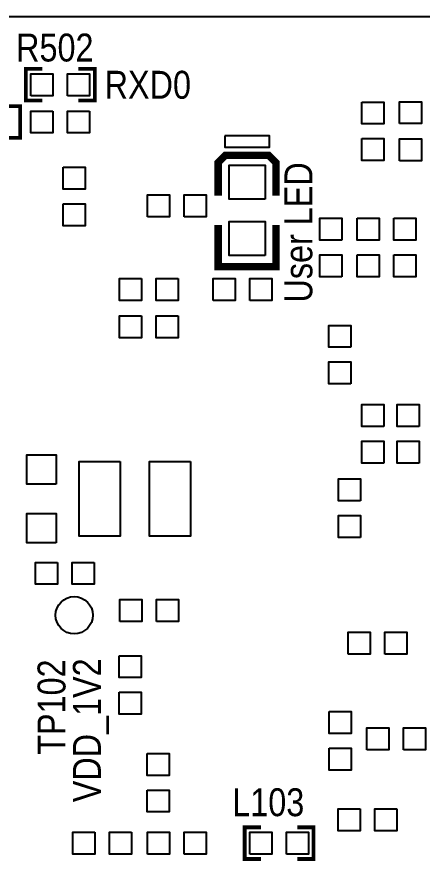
# Model space of a CAD drawing. Extents: x -34 to 106, y -22 to 53.
# Drawn here: x 41.35 to 52.4, y 11.96 to 35 of the extents above; entities that cross this region are included whole.
import ezdxf

# ---------------------------------------------------------------- set-up
doc = ezdxf.new("R2010")
doc.units = 0
for name, color, linetype in [('BG_OUTLINE', 1, 'CONTINUOUS'), ('BG_SILKTOP20240221', 40, 'CONTINUOUS'), ('PIN_TOP', 92, 'CONTINUOUS')]:
    doc.layers.add(name, color=color, linetype=linetype)

msp = doc.modelspace()

# ---------------------------------------------------------------- linework, layer by layer
at = {"layer": 'BG_OUTLINE'}
msp.add_lwpolyline([(0.007874, 2.999994, 0.414214), (3.007868, 0), (88.507824, 0, 0.414214), (91.507818, 2.999994), (91.507818, 10.500106), (84.807806, 10.500106), (84.807806, 24.500078), (91.507818, 24.500078), (91.507818, 31.999936, 0.414214), (88.507824, 34.99993), (3.007868, 34.99993, 0.414214), (0.007874, 31.999936), (0.007874, 3.999992)], format="xyb", close=True, dxfattribs=at)
at = {"layer": 'BG_SILKTOP20240221'}
for points, const_width in [([(42.037, 33.5788), (41.589198, 33.5788), (41.589198, 32.7152), (42.037, 32.7152)], 0.1016), ([(43.020996, 32.7152), (43.468798, 32.7152), (43.468798, 33.5788), (43.020996, 33.5788)], 0.1016), ([(40.988996, 31.6992), (41.436798, 31.6992), (41.436798, 32.5628), (40.988996, 32.5628)], 0.1016), ([(46.83506, 30.11805), (46.83506, 31.025084), (47.0281, 31.218124), (48.214788, 31.218124), (48.41494, 31.017972), (48.41494, 30.11805)], 0.2032), ([(46.83506, 29.31795), (46.83506, 28.183078), (48.41494, 28.183078), (48.41494, 29.31795)], 0.2032), ([(48.006, 12.8778), (47.558198, 12.8778), (47.558198, 12.0142), (48.006, 12.0142)], 0.1016), ([(48.989996, 12.0142), (49.437798, 12.0142), (49.437798, 12.8778), (48.989996, 12.8778)], 0.1016)]:
    msp.add_lwpolyline(points, dxfattribs=dict(at, const_width=const_width))
msp.add_lwpolyline([(47.0154, 31.75), (47.0154, 31.4452), (48.2346, 31.4452), (48.2346, 31.75)], close=True, dxfattribs=at)
at = {"layer": 'PIN_TOP'}
for points in [[(41.729406, 32.84728), (41.729406, 33.44672), (42.328846, 33.44672), (42.328846, 32.84728)], [(42.72915, 32.84728), (42.72915, 33.44672), (43.32859, 33.44672), (43.32859, 32.84728)], [(50.75428, 32.676592), (51.35372, 32.676592), (51.35372, 32.077152), (50.75428, 32.077152)], [(51.778408, 32.08528), (51.778408, 32.68472), (52.377848, 32.68472), (52.377848, 32.08528)], [(42.328846, 32.43072), (42.328846, 31.83128), (41.729406, 31.83128), (41.729406, 32.43072)], [(43.32859, 32.43072), (43.32859, 31.83128), (42.72915, 31.83128), (42.72915, 32.43072)], [(50.75428, 31.676848), (51.35372, 31.676848), (51.35372, 31.077408), (50.75428, 31.077408)], [(51.778408, 31.06928), (51.778408, 31.66872), (52.377848, 31.66872), (52.377848, 31.06928)], [(42.610278, 30.898592), (43.209718, 30.898592), (43.209718, 30.299152), (42.610278, 30.299152)], [(48.114966, 30.023181), (47.135034, 30.023181), (47.135034, 30.953075), (48.114966, 30.953075)], [(44.904406, 29.54528), (44.904406, 30.14472), (45.503846, 30.14472), (45.503846, 29.54528)], [(45.90415, 29.54528), (45.90415, 30.14472), (46.50359, 30.14472), (46.50359, 29.54528)], [(42.610278, 29.898848), (43.209718, 29.898848), (43.209718, 29.299408), (42.610278, 29.299408)], [(50.21072, 28.902152), (49.61128, 28.902152), (49.61128, 29.501592), (50.21072, 29.501592)], [(50.62728, 29.501592), (51.22672, 29.501592), (51.22672, 28.902152), (50.62728, 28.902152)], [(51.627278, 29.501592), (52.226718, 29.501592), (52.226718, 28.902152), (51.627278, 28.902152)], [(48.114966, 28.483179), (47.135034, 28.483179), (47.135034, 29.413073), (48.114966, 29.413073)], [(50.21072, 27.902408), (49.61128, 27.902408), (49.61128, 28.501848), (50.21072, 28.501848)], [(50.62728, 28.501848), (51.22672, 28.501848), (51.22672, 27.902408), (50.62728, 27.902408)], [(51.627278, 28.501848), (52.226718, 28.501848), (52.226718, 27.902408), (51.627278, 27.902408)], [(44.741846, 27.85872), (44.741846, 27.25928), (44.142406, 27.25928), (44.142406, 27.85872)], [(45.74159, 27.85872), (45.74159, 27.25928), (45.14215, 27.25928), (45.14215, 27.85872)], [(46.698408, 27.25928), (46.698408, 27.85872), (47.297848, 27.85872), (47.297848, 27.25928)], [(47.698152, 27.25928), (47.698152, 27.85872), (48.297592, 27.85872), (48.297592, 27.25928)], [(44.741846, 26.84272), (44.741846, 26.24328), (44.142406, 26.24328), (44.142406, 26.84272)], [(45.74159, 26.84272), (45.74159, 26.24328), (45.14215, 26.24328), (45.14215, 26.84272)], [(50.448718, 25.981152), (49.849278, 25.981152), (49.849278, 26.580592), (50.448718, 26.580592)], [(50.448718, 24.981408), (49.849278, 24.981408), (49.849278, 25.580848), (50.448718, 25.580848)], [(51.35372, 23.822152), (50.75428, 23.822152), (50.75428, 24.421592), (51.35372, 24.421592)], [(52.31892, 23.822152), (51.71948, 23.822152), (51.71948, 24.421592), (52.31892, 24.421592)], [(51.35372, 22.822408), (50.75428, 22.822408), (50.75428, 23.421848), (51.35372, 23.421848)], [(52.31892, 22.822408), (51.71948, 22.822408), (51.71948, 23.421848), (52.31892, 23.421848)], [(42.421048, 22.24405), (41.620948, 22.24405), (41.620948, 23.04415), (42.421048, 23.04415)], [(44.160948, 22.86), (44.160948, 20.828), (43.043348, 20.828), (43.043348, 22.86)], [(46.078648, 22.86), (46.078648, 20.828), (44.961048, 20.828), (44.961048, 22.86)], [(50.71872, 21.790152), (50.11928, 21.790152), (50.11928, 22.389592), (50.71872, 22.389592)], [(42.421048, 20.64385), (41.620948, 20.64385), (41.620948, 21.44395), (42.421048, 21.44395)], [(50.71872, 20.790408), (50.11928, 20.790408), (50.11928, 21.389848), (50.71872, 21.389848)], [(42.455846, 20.11172), (42.455846, 19.51228), (41.856406, 19.51228), (41.856406, 20.11172)], [(43.45559, 20.11172), (43.45559, 19.51228), (42.85615, 19.51228), (42.85615, 20.11172)], [(44.158408, 18.49628), (44.158408, 19.09572), (44.757848, 19.09572), (44.757848, 18.49628)], [(45.158152, 18.49628), (45.158152, 19.09572), (45.757592, 19.09572), (45.757592, 18.49628)], [(50.381408, 17.60728), (50.381408, 18.20672), (50.980848, 18.20672), (50.980848, 17.60728)], [(51.381152, 17.60728), (51.381152, 18.20672), (51.980592, 18.20672), (51.980592, 17.60728)], [(44.134278, 17.563592), (44.733718, 17.563592), (44.733718, 16.964152), (44.134278, 16.964152)], [(44.134278, 16.563848), (44.733718, 16.563848), (44.733718, 15.964408), (44.134278, 15.964408)], [(49.86528, 16.039592), (50.46472, 16.039592), (50.46472, 15.440152), (49.86528, 15.440152)], [(50.889408, 14.99108), (50.889408, 15.59052), (51.488848, 15.59052), (51.488848, 14.99108)], [(51.889152, 14.99108), (51.889152, 15.59052), (52.488592, 15.59052), (52.488592, 14.99108)], [(49.86528, 15.039848), (50.46472, 15.039848), (50.46472, 14.440408), (49.86528, 14.440408)], [(44.896278, 14.896592), (45.495718, 14.896592), (45.495718, 14.297152), (44.896278, 14.297152)], [(44.896278, 13.896848), (45.495718, 13.896848), (45.495718, 13.297408), (44.896278, 13.297408)], [(50.710846, 13.38072), (50.710846, 12.78128), (50.111406, 12.78128), (50.111406, 13.38072)], [(51.71059, 13.38072), (51.71059, 12.78128), (51.11115, 12.78128), (51.11115, 13.38072)], [(43.471846, 12.74572), (43.471846, 12.14628), (42.872406, 12.14628), (42.872406, 12.74572)], [(44.47159, 12.74572), (44.47159, 12.14628), (43.87215, 12.14628), (43.87215, 12.74572)], [(44.904406, 12.14628), (44.904406, 12.74572), (45.503846, 12.74572), (45.503846, 12.14628)], [(45.90415, 12.14628), (45.90415, 12.74572), (46.50359, 12.74572), (46.50359, 12.14628)], [(47.698406, 12.14628), (47.698406, 12.74572), (48.297846, 12.74572), (48.297846, 12.14628)], [(48.69815, 12.14628), (48.69815, 12.74572), (49.29759, 12.74572), (49.29759, 12.14628)]]:
    msp.add_lwpolyline(points, close=True, dxfattribs=at)
msp.add_circle((42.909998, 18.669), 0.508, dxfattribs=at)

# ---------------------------------------------------------------- texts
at = {"layer": 'BG_SILKTOP20240221', "width": 0.866667}
for s, p in [('R502', (41.3258, 33.782)), ('RXD0', (43.7388, 32.766)), ('L103', (47.2186, 13.1826))]:
    msp.add_text(s, height=0.762, dxfattribs=at).set_placement(p)
for s, p in [('User LED', (49.403, 27.2034)), ('TP102', (42.672, 14.859)), ('VDD_1V2', (43.6372, 13.5636))]:
    msp.add_text(s, height=0.762, rotation=90, dxfattribs=at).set_placement(p)

doc.saveas('drawing.dxf')
